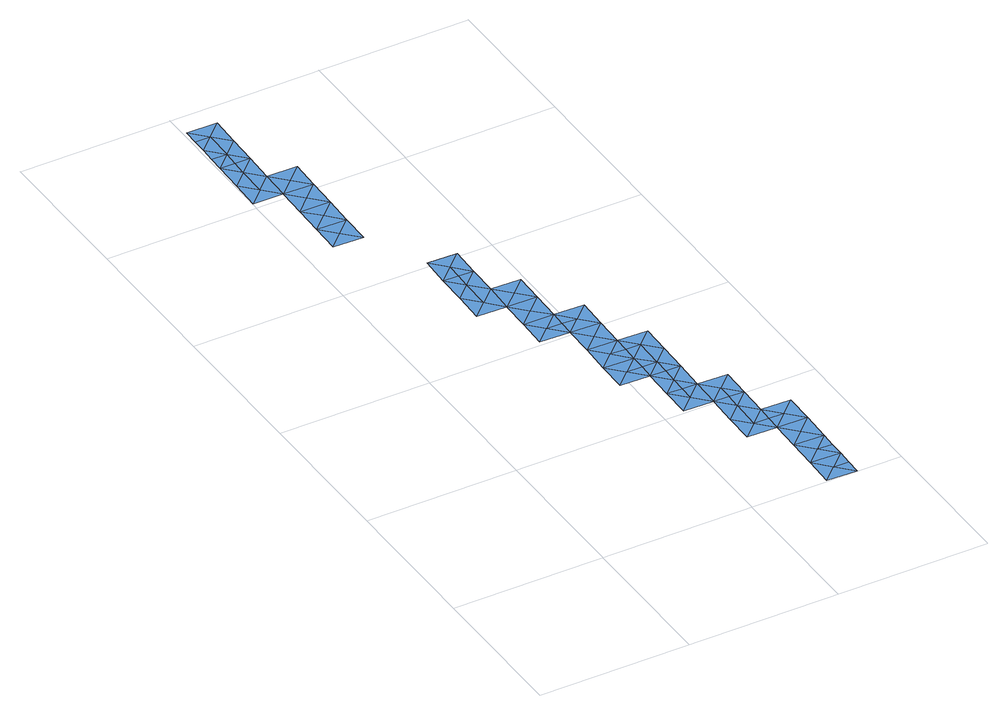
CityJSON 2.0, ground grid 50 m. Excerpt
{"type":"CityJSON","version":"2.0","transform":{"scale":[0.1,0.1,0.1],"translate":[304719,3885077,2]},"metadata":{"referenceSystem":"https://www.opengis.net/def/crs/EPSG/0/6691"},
"CityObjects":{
"waterbody1":{"type":"WaterBody","attributes":{"name":"静岡県第4次地震被害想定（元禄型関東地震）","種類":"3","津波浸水想定.浸水ランクフィールド":"Tsunami_rank.xml","津波浸水想定.浸水ランク":"1","class":"1140"},"geometry":[{"type":"MultiSurface","lod":"1","boundaries":[[[0,1,2]],[[3,1,0]],[[0,2,4]],[[4,3,0]]]}]},
"waterbody2":{"type":"WaterBody","attributes":{"name":"静岡県第4次地震被害想定（元禄型関東地震）","種類":"3","津波浸水想定.浸水ランクフィールド":"Tsunami_rank.xml","津波浸水想定.浸水ランク":"2","class":"1140"},"geometry":[{"type":"MultiSurface","lod":"1","boundaries":[[[5,6,7]],[[8,9,6]],[[5,10,11]],[[12,8,6]],[[10,13,11]],[[12,11,13]],[[11,12,6]],[[9,7,6]],[[11,6,5]]]}]},
"waterbody3":{"type":"WaterBody","attributes":{"name":"静岡県第4次地震被害想定（元禄型関東地震）","種類":"3","津波浸水想定.浸水ランクフィールド":"Tsunami_rank.xml","津波浸水想定.浸水ランク":"2","class":"1140"},"geometry":[{"type":"MultiSurface","lod":"1","boundaries":[[[4,2,14]],[[15,4,14]],[[16,15,14]],[[2,16,14]]]}]},
"waterbody4":{"type":"WaterBody","attributes":{"name":"静岡県第4次地震被害想定（元禄型関東地震）","種類":"3","津波浸水想定.浸水ランクフィールド":"Tsunami_rank.xml","津波浸水想定.浸水ランク":"2","class":"1140"},"geometry":[{"type":"MultiSurface","lod":"1","boundaries":[[[17,18,19]],[[20,17,19]],[[18,21,19]],[[21,22,19]],[[23,17,20]],[[24,23,20]],[[25,24,20]],[[19,25,20]],[[25,19,22]]]}]},
"waterbody5":{"type":"WaterBody","attributes":{"name":"静岡県第4次地震被害想定（元禄型関東地震）","種類":"3","津波浸水想定.浸水ランクフィールド":"Tsunami_rank.xml","津波浸水想定.浸水ランク":"3","class":"1140"},"geometry":[{"type":"MultiSurface","lod":"1","boundaries":[[[8,26,27]],[[9,8,27]],[[9,27,7]],[[28,7,27]],[[29,30,31]],[[27,31,32]],[[26,31,27]],[[32,31,30]],[[27,32,28]],[[26,33,31]],[[33,29,31]]]}]},
"waterbody6":{"type":"WaterBody","attributes":{"name":"静岡県第4次地震被害想定（元禄型関東地震）","種類":"3","津波浸水想定.浸水ランクフィールド":"Tsunami_rank.xml","津波浸水想定.浸水ランク":"3","class":"1140"},"geometry":[{"type":"MultiSurface","lod":"1","boundaries":[[[34,15,16]],[[12,13,35]],[[16,36,34]],[[36,13,34]],[[36,35,13]],[[37,12,35]],[[36,37,35]],[[34,13,15]]]}]},
"waterbody7":{"type":"WaterBody","attributes":{"name":"静岡県第4次地震被害想定（元禄型関東地震）","種類":"3","津波浸水想定.浸水ランクフィールド":"Tsunami_rank.xml","津波浸水想定.浸水ランク":"2","class":"1140"},"geometry":[{"type":"MultiSurface","lod":"1","boundaries":[[[38,23,39]],[[40,39,41]],[[41,42,40]],[[43,40,42]],[[44,43,42]],[[39,23,41]],[[40,38,39]],[[45,44,42]],[[41,45,42]]]}]},
"waterbody8":{"type":"WaterBody","attributes":{"name":"静岡県第4次地震被害想定（元禄型関東地震）","種類":"3","津波浸水想定.浸水ランクフィールド":"Tsunami_rank.xml","津波浸水想定.浸水ランク":"3","class":"1140"},"geometry":[{"type":"MultiSurface","lod":"1","boundaries":[[[18,46,47]],[[21,18,47]],[[48,47,46]],[[47,22,21]],[[22,47,48]],[[46,49,48]]]}]},
"waterbody9":{"type":"WaterBody","attributes":{"name":"静岡県第4次地震被害想定（元禄型関東地震）","種類":"3","津波浸水想定.浸水ランクフィールド":"Tsunami_rank.xml","津波浸水想定.浸水ランク":"2","class":"1140"},"geometry":[{"type":"MultiSurface","lod":"1","boundaries":[[[50,51,52]],[[53,52,51]],[[54,44,55]],[[53,51,56]],[[57,54,55]],[[55,44,56]],[[58,59,60]],[[57,56,51]],[[61,60,59]],[[52,53,60]],[[58,60,53]],[[52,60,61]],[[56,57,55]],[[50,57,51]]]}]},
"waterbody10":{"type":"WaterBody","attributes":{"name":"静岡県第4次地震被害想定（元禄型関東地震）","種類":"3","津波浸水想定.浸水ランクフィールド":"Tsunami_rank.xml","津波浸水想定.浸水ランク":"1","class":"1140"},"geometry":[{"type":"MultiSurface","lod":"1","boundaries":[[[62,63,64]],[[64,65,62]],[[66,67,62]],[[66,62,65]],[[62,67,63]]]}]},
"waterbody11":{"type":"WaterBody","attributes":{"name":"静岡県第4次地震被害想定（元禄型関東地震）","種類":"3","津波浸水想定.浸水ランクフィールド":"Tsunami_rank.xml","津波浸水想定.浸水ランク":"3","class":"1140"},"geometry":[{"type":"MultiSurface","lod":"1","boundaries":[[[68,17,69]],[[17,23,69]],[[23,38,69]],[[38,68,69]]]}]},
"waterbody12":{"type":"WaterBody","attributes":{"name":"静岡県第4次地震被害想定（元禄型関東地震）","種類":"3","津波浸水想定.浸水ランクフィールド":"Tsunami_rank.xml","津波浸水想定.浸水ランク":"2","class":"1140"},"geometry":[{"type":"MultiSurface","lod":"1","boundaries":[[[70,59,71]],[[67,71,59]],[[67,66,71]],[[66,65,71]],[[65,72,71]],[[71,72,70]]]}]},
"waterbody13":{"type":"WaterBody","attributes":{"name":"静岡県第4次地震被害想定（元禄型関東地震）","種類":"3","津波浸水想定.浸水ランクフィールド":"Tsunami_rank.xml","津波浸水想定.浸水ランク":"2","class":"1140"},"geometry":[{"type":"MultiSurface","lod":"1","boundaries":[[[64,73,74]],[[75,76,74]],[[76,64,74]],[[74,73,77]],[[73,78,77]],[[77,78,79]],[[80,77,79]],[[75,74,81]],[[77,81,74]],[[80,81,77]]]}]},
"waterbody14":{"type":"WaterBody","attributes":{"name":"静岡県第4次地震被害想定（元禄型関東地震）","種類":"3","津波浸水想定.浸水ランクフィールド":"Tsunami_rank.xml","津波浸水想定.浸水ランク":"3","class":"1140"},"geometry":[{"type":"MultiSurface","lod":"1","boundaries":[[[40,43,82]],[[40,82,83]],[[83,82,54]],[[54,82,44]],[[43,44,82]]]}]},
"waterbody15":{"type":"WaterBody","attributes":{"name":"静岡県第4次地震被害想定（元禄型関東地震）","種類":"3","津波浸水想定.浸水ランクフィールド":"Tsunami_rank.xml","津波浸水想定.浸水ランク":"2","class":"1140"},"geometry":[{"type":"MultiSurface","lod":"1","boundaries":[[[84,85,86]],[[79,86,87]],[[87,86,85]],[[88,85,84]],[[85,89,87]],[[86,90,84]],[[84,90,91]],[[92,91,90]],[[91,92,93]],[[89,79,87]],[[94,95,92]],[[92,95,93]],[[90,94,92]],[[91,88,84]]]}]},
"waterbody16":{"type":"WaterBody","attributes":{"name":"静岡県第4次地震被害想定（元禄型関東地震）","種類":"3","津波浸水想定.浸水ランクフィールド":"Tsunami_rank.xml","津波浸水想定.浸水ランク":"3","class":"1140"},"geometry":[{"type":"MultiSurface","lod":"1","boundaries":[[[96,50,52]],[[72,97,98]],[[96,98,97]],[[96,97,99]],[[70,98,59]],[[61,59,98]],[[52,61,98]],[[57,50,96]],[[70,72,98]],[[96,52,98]],[[57,96,99]]]}]},
"waterbody17":{"type":"WaterBody","attributes":{"name":"静岡県第4次地震被害想定（元禄型関東地震）","種類":"3","津波浸水想定.浸水ランクフィールド":"Tsunami_rank.xml","津波浸水想定.浸水ランク":"3","class":"1140"},"geometry":[{"type":"MultiSurface","lod":"1","boundaries":[[[76,100,64]],[[76,75,100]],[[100,101,65]],[[64,100,65]],[[100,75,101]]]}]},
"waterbody18":{"type":"WaterBody","attributes":{"name":"静岡県第4次地震被害想定（元禄型関東地震）","種類":"3","津波浸水想定.浸水ランクフィールド":"Tsunami_rank.xml","津波浸水想定.浸水ランク":"3","class":"1140"},"geometry":[{"type":"MultiSurface","lod":"1","boundaries":[[[102,89,103]],[[81,102,103]],[[102,79,89]],[[80,79,102]],[[80,102,81]]]}]}
},
"vertices":[
[148,1771,1],[197,1719,1],[199,1819,1],[97,1722,1],[99,1822,1],
[7,2124,1],[58,2173,1],[9,2224,1],[109,2222,1],[59,2223,1],[4,2024,1],[56,2073,1],[107,2122,1],[104,2022,1],
[151,1871,1],[102,1922,1],[202,1919,1],
[387,1314,1],[389,1414,1],[338,1366,1],[336,1266,1],[339,1416,1],[289,1417,1],[384,1214,1],[284,1217,1],[287,1317,1],
[112,2322,1],[61,2273,1],[11,2274,1],[14,2424,1],[13,2374,1],[63,2373,1],[12,2324,1],[114,2422,1],
[153,1971,1],[156,2071,1],[204,2019,1],[207,2119,1],
[484,1212,1],[433,1163,1],[482,1112,1],[382,1114,1],[430,1063,1],[480,1062,1],[479,1012,1],[379,1015,1],
[392,1514,2],[341,1466,2],[292,1517,2],[392,1514,1],
[575,859,1],[525,861,1],[574,809,1],[474,812,1],[579,1009,1],[528,961,1],[477,912,1],[577,909,1],[472,712,1],[572,710,1],[523,761,1],[573,760,1],
[618,558,1],[567,510,1],[667,507,1],[669,607,1],[619,608,1],[569,610,1],
[487,1312,1],[436,1263,1],
[622,708,1],[620,658,1],[672,707,1],
[664,407,1],[715,456,1],[767,504,1],[717,506,1],[713,356,1],[662,307,1],[762,305,1],[763,355,1],[764,405,1],
[530,1061,1],[582,1109,1],
[808,153,1],[859,202,1],[759,205,1],[810,253,1],[858,152,1],[862,302,1],[757,105,1],[857,102,1],[805,53,1],[855,52,1],[754,5,1],[854,2,1],
[625,858,1],[674,807,1],[623,758,1],[677,907,1],
[718,556,1],[769,604,1],
[813,353,1],[864,402,1]
]}
